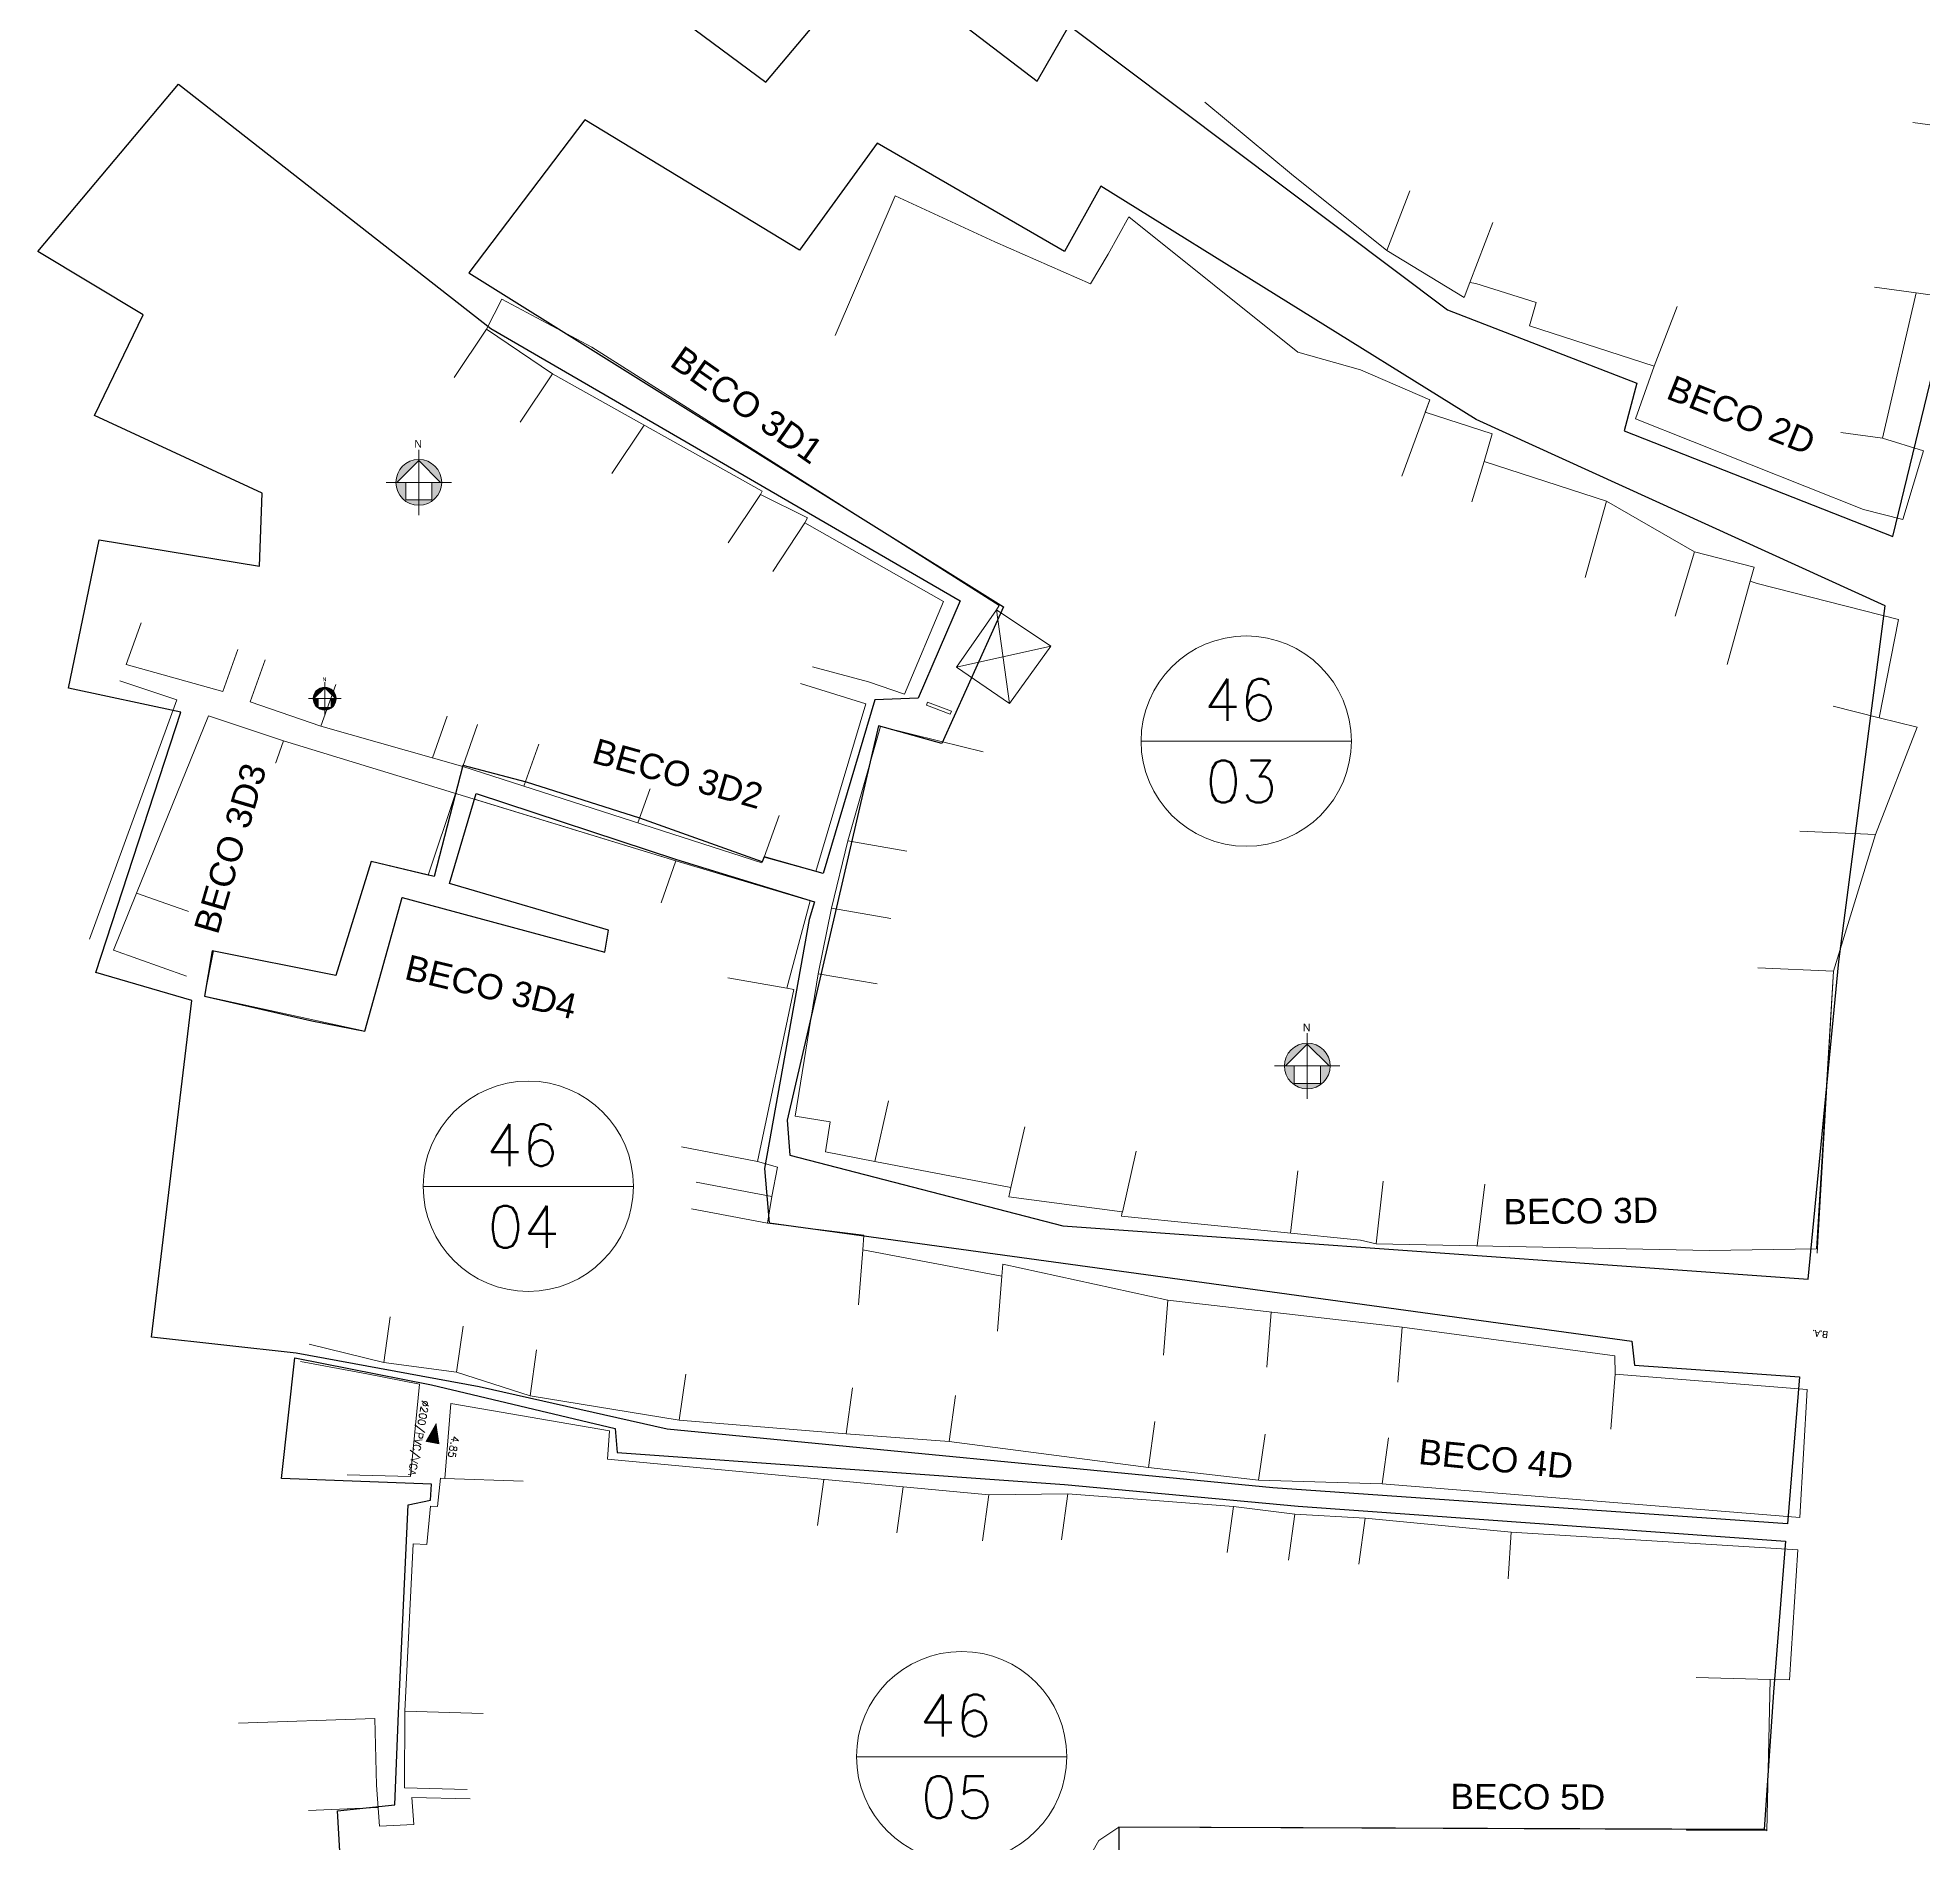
# Model space of a CAD drawing. Header units: metres. Extents: x 359188 to 359409, y 7352322 to 7352892.
# Drawn here: x 359188.2 to 359277.8, y 7352689.6 to 7352775.4 of the extents above; entities that cross this region are included whole.
import ezdxf
from ezdxf.enums import TextEntityAlignment as Align

# ---------------------------------------------------------------- set-up
doc = ezdxf.new("R2010")
doc.units = ezdxf.units.M
doc.header["$LTSCALE"] = 2.5
doc.set_wipeout_variables(frame=1)
doc.linetypes.add('AVT-LIN-ESTRADA DE TERRA', pattern=[0.7, 0.3, -0.1, 0.2, -0.1])
for name, color, linetype in [('0-quadras', 6, 'Continuous'), ('DLT-C3-PRF-SETA DE DIREÇÃO DE TUBULAÇÃO PROJETADA PRINCIPAL', 170, 'Continuous'), ('ZZ-Carimbo Texto', 7, 'Continuous')]:
    doc.layers.add(name, color=color, linetype=linetype)
for name, color, linetype, lineweight in [('AVT-LT-URB-CERCAS-ALAMBRADO OU CERCA VIVA-MISTA-MADEIRA-ARAME', 7, 'AVT-LIN-CERCAS TAPUME E ALAMBRADO', 5), ('COTAS', 7, 'Continuous', 9), ('DLT-C3-PRF-TUBULAÇÃO 3D -COLETOR', 2, 'Continuous', 20), ('TEXTO', 7, 'Continuous', 9)]:
    doc.layers.add(name, color=color, linetype=linetype, lineweight=lineweight)
for name, color, linetype, lineweight, true_color in [('AVT-LT-URB-DIVISA TERRENO OU AL PREDIAL', 251, 'Continuous', 13, 0x5c5c5c), ('AVT-LT-URB-MURETA', 252, 'Continuous', 0, 0x878787), ('AVT-LT-VIA-ESTRADA DE TERRA', 8, 'AVT-LIN-ESTRADA DE TERRA', 30, 0x787878), ('AVT-PL-CAR-MARCO NORTE', 8, 'Continuous', 0, 0x828282)]:
    doc.layers.add(name, color=color, linetype=linetype, lineweight=lineweight, true_color=true_color)
doc.styles.add('CARIMBO', font='arial.ttf', dxfattribs={"height": 2})
doc.styles.add('ROMANS', font='romans.shx', dxfattribs={"height": 0.65})
doc.styles.add('SABESP', font='ROMANS.shx')
doc.styles.get("Standard").update_dxf_attribs({"font": 'arial.ttf'})
doc.linetypes.add('AVT-LIN-CERCAS TAPUME E ALAMBRADO', pattern='A,0.9,-0.08,[132,ltypeshp.shx,S=0.08,R=0,X=-0.08,Y=0],-0.08', length=1.06)

# ---------------------------------------------------------------- blocks, each defined once
blk = doc.blocks.new('DLT-SMB-SETA DO FLUXO DA REDE PROJETADA (PRINCIPAL)')
at = {"layer": 'DLT-C3-PRF-SETA DE DIREÇÃO DE TUBULAÇÃO PROJETADA PRINCIPAL'}
h = blk.add_hatch(color=0, dxfattribs=at)
h.dxf.hatch_style = 1
h.paths.add_polyline_path([(-1.06, 0), (1.06, 0), (0, 3.06)])
at = {"layer": 'DLT-C3-PRF-SETA DE DIREÇÃO DE TUBULAÇÃO PROJETADA PRINCIPAL', "color": 0, "const_width": 0.3}
blk.add_lwpolyline([(0, 3.06), (-1.06, 0), (1.06, 0)], close=True, dxfattribs=at)
blk = doc.blocks.new('AVT-PL-MARCO_NORTE')
at = {"layer": 'AVT-PL-CAR-MARCO NORTE', "linetype": 'Continuous', "ltscale": 0.05}
h = blk.add_hatch(color=2, dxfattribs=at)
h.paths.add_polyline_path([(3.46, 0), (3.63, 0, 0.414214), (0, 3.63), (0, 3.46)])
h.paths.add_polyline_path([(3.63, 0), (2.07, 0), (2.07, -2.77), (0, -2.77), (0, -3.63, 0.414214)])
h.paths.add_polyline_path([(0, -2.77), (-2.07, -2.77), (-2.07, 0), (-3.46, 0), (-3.63, 0, 0.414214), (0, -3.63)])
h.paths.add_polyline_path([(0, 3.46), (0, 3.63, 0.414214), (-3.63, 0), (-3.46, 0)])
at = {"layer": 'AVT-PL-CAR-MARCO NORTE', "color": 1, "linetype": 'Continuous', "ltscale": 0.05}
for p, q in [((0, 5.18), (0, -5.18)), ((5.18, 0), (-5.18, 0))]:
    blk.add_line(p, q, dxfattribs=at)
at = {"layer": 'AVT-PL-CAR-MARCO NORTE', "color": 8, "linetype": 'Continuous', "ltscale": 0.05}
blk.add_lwpolyline([(2.07, -2.77), (-2.07, -2.77), (-2.07, 0), (-3.46, 0), (0, 3.46), (3.46, 0), (2.07, 0)], close=True, dxfattribs=at)
blk.add_circle((0, 0), 3.63, dxfattribs=at)
blk.add_solid([(-3.46, 0), (-3.46, 0), (0, 3.46)], dxfattribs=at)
at = {"layer": 'AVT-PL-CAR-MARCO NORTE', "color": 2, "linetype": 'Continuous', "ltscale": 0.05}
blk.add_text('N', height=1.21, dxfattribs=at).set_placement((-0.71, 5.52))

msp = doc.modelspace()

# ---------------------------------------------------------------- linework, layer by layer
at = {"layer": 'AVT-LT-URB-CERCAS-ALAMBRADO OU CERCA VIVA-MISTA-MADEIRA-ARAME', "ltscale": 2.5, "elevation": 2.264}
msp.add_lwpolyline([(359233.761, 7352748.195), (359233.886, 7352748.402), (359214.512, 7352760.678), (359210.224, 7352762.961)], dxfattribs=at)
msp.add_lwpolyline([(359233.761, 7352748.195), (359233.886, 7352748.402), (359214.512, 7352760.678), (359210.224, 7352762.961)], dxfattribs=at)
msp.add_lwpolyline([(359233.761, 7352748.195), (359233.886, 7352748.402), (359214.512, 7352760.678), (359210.224, 7352762.961)], dxfattribs=at)
at = {"layer": 'AVT-LT-URB-DIVISA TERRENO OU AL PREDIAL', "flags": 128}
for points, elevation in [([(359243.665, 7352772.334), (359247.79, 7352768.907), (359252.324, 7352765.271), (359256.004, 7352763.035), (359256.281, 7352763.76), (359256.554, 7352763.706), (359259.429, 7352762.808), (359259.117, 7352761.694), (359265.045, 7352759.78), (359264.148, 7352757.276)], 1.958), ([(359279.329, 7352771.089), (359277.349, 7352771.368)], 2.097), ([(359226.082, 7352761.231), (359228.943, 7352767.87), (359233.684, 7352765.697), (359238.234, 7352763.698), (359239.068, 7352765.108), (359240.05, 7352766.886), (359248.087, 7352760.436), (359251.079, 7352759.595), (359254.371, 7352758.181), (359254.156, 7352757.597), (359257.345, 7352756.553), (359256.952, 7352755.243), (359262.772, 7352753.35), (359266.963, 7352750.943), (359269.794, 7352750.225), (359269.609, 7352749.56), (359269.942, 7352749.446), (359276.661, 7352747.733)], 2.007), ([(359252.324, 7352765.271), (359253.417, 7352768.113)], 1.958), ([(359256.281, 7352763.76), (359257.374, 7352766.602)], 1.958), ([(359279.93, 7352766.892), (359279.056, 7352763.039), (359277.502, 7352763.258), (359275.909, 7352756.345), (359277.861, 7352755.755), (359276.873, 7352752.482)], 2.243), ([(359277.502, 7352763.258), (359275.522, 7352763.537)], 2.243), ([(359265.045, 7352759.78), (359266.138, 7352762.622)], 1.958), ([(359254.371, 7352758.181), (359253.034, 7352754.541)], 2.007), ([(359264.148, 7352757.276), (359274.994, 7352752.954), (359276.873, 7352752.482)], 1.958), ([(359275.909, 7352756.345), (359273.929, 7352756.624)], 2.243), ([(359262.772, 7352753.35), (359261.769, 7352749.72)], 2.007), ([(359266.963, 7352750.943), (359266.042, 7352747.895)], 2.007), ([(359269.609, 7352749.56), (359268.508, 7352745.594)], 2.007), ([(359276.661, 7352747.733), (359275.745, 7352743.056), (359277.546, 7352742.602), (359275.571, 7352737.509), (359273.573, 7352731.005), (359272.802, 7352717.601)], 2.264), ([(359275.745, 7352743.056), (359273.551, 7352743.608)], 2.264)]:
    msp.add_lwpolyline(points, dxfattribs=dict(at, elevation=elevation))
at = {"layer": 'AVT-LT-URB-DIVISA TERRENO OU AL PREDIAL', "ltscale": 2.5}
for points, elevation in [([(359209.496, 7352761.536), (359210.224, 7352762.961)], 2.299), ([(359209.496, 7352761.536), (359210.224, 7352762.961)], 2.299), ([(359209.496, 7352761.536), (359210.224, 7352762.961)], 2.299), ([(359209.496, 7352761.536), (359207.96, 7352759.236)], 2.299), ([(359209.496, 7352761.536), (359207.96, 7352759.236)], 2.299), ([(359209.496, 7352761.536), (359207.96, 7352759.236)], 2.299), ([(359209.496, 7352761.536), (359212.644, 7352759.413), (359222.607, 7352753.826), (359222.534, 7352753.674), (359224.771, 7352752.557), (359224.651, 7352752.319), (359231.247, 7352748.583), (359229.382, 7352744.179), (359227.679, 7352744.769), (359225.006, 7352745.48)], 2.299), ([(359209.496, 7352761.536), (359212.644, 7352759.413), (359222.607, 7352753.826), (359222.534, 7352753.674), (359224.771, 7352752.557), (359224.651, 7352752.319), (359231.247, 7352748.583), (359229.382, 7352744.179), (359227.679, 7352744.769), (359225.006, 7352745.48)], 2.299), ([(359209.496, 7352761.536), (359212.644, 7352759.413), (359222.607, 7352753.826), (359222.534, 7352753.674), (359224.771, 7352752.557), (359224.651, 7352752.319), (359231.247, 7352748.583), (359229.382, 7352744.179), (359227.679, 7352744.769), (359225.006, 7352745.48)], 2.299), ([(359212.644, 7352759.413), (359211.108, 7352757.113)], 2.201), ([(359212.644, 7352759.413), (359211.108, 7352757.113)], 2.201), ([(359212.644, 7352759.413), (359211.108, 7352757.113)], 2.201), ([(359217.004, 7352756.968), (359215.468, 7352754.668)], 2.299), ([(359217.004, 7352756.968), (359215.468, 7352754.668)], 2.299), ([(359217.004, 7352756.968), (359215.468, 7352754.668)], 2.299), ([(359222.534, 7352753.674), (359220.998, 7352751.374)], 2.299), ([(359222.534, 7352753.674), (359220.998, 7352751.374)], 2.299), ([(359222.534, 7352753.674), (359220.998, 7352751.374)], 2.299), ([(359224.651, 7352752.319), (359223.115, 7352750.019)], 1.974), ([(359224.651, 7352752.319), (359223.115, 7352750.019)], 1.974), ([(359224.651, 7352752.319), (359223.115, 7352750.019)], 1.974), ([(359234.38, 7352743.739), (359231.855, 7352745.46), (359233.761, 7352748.195)], 2.264), ([(359234.38, 7352743.739), (359231.855, 7352745.46), (359233.761, 7352748.195)], 2.264), ([(359234.38, 7352743.739), (359231.855, 7352745.46), (359233.761, 7352748.195)], 2.264), ([(359233.761, 7352748.195), (359236.339, 7352746.46), (359234.38, 7352743.739)], 2.039), ([(359233.761, 7352748.195), (359234.38, 7352743.739)], 2.039), ([(359233.761, 7352748.195), (359236.339, 7352746.46), (359234.38, 7352743.739)], 2.039), ([(359233.761, 7352748.195), (359234.38, 7352743.739)], 2.039), ([(359233.761, 7352748.195), (359236.339, 7352746.46), (359234.38, 7352743.739)], 2.039), ([(359233.761, 7352748.195), (359234.38, 7352743.739)], 2.039), ([(359192.361, 7352745.585), (359193.071, 7352747.574)], 1.706), ([(359192.361, 7352745.585), (359193.071, 7352747.574)], 1.706), ([(359192.361, 7352745.585), (359193.071, 7352747.574)], 1.706), ([(359192.361, 7352745.585), (359193.071, 7352747.574)], 1.706), ([(359196.961, 7352744.313), (359197.67, 7352746.302)], 1.707), ([(359196.961, 7352744.313), (359197.67, 7352746.302)], 1.707), ([(359196.961, 7352744.313), (359197.67, 7352746.302)], 1.707), ([(359196.961, 7352744.313), (359197.67, 7352746.302)], 1.707), ([(359236.339, 7352746.46), (359231.855, 7352745.46)], 2.039), ([(359236.339, 7352746.46), (359231.855, 7352745.46)], 2.039), ([(359236.339, 7352746.46), (359231.855, 7352745.46)], 2.039), ([(359196.961, 7352744.313), (359192.361, 7352745.585)], 2.299), ([(359196.961, 7352744.313), (359192.361, 7352745.585)], 2.299), ([(359196.961, 7352744.313), (359192.361, 7352745.585)], 2.299), ([(359196.961, 7352744.313), (359192.361, 7352745.585)], 2.299), ([(359198.259, 7352743.82), (359198.968, 7352745.809)], 1.751), ([(359198.259, 7352743.82), (359198.968, 7352745.809)], 1.751), ([(359198.259, 7352743.82), (359198.968, 7352745.809)], 1.751), ([(359198.259, 7352743.82), (359198.968, 7352745.809)], 1.751), ([(359224.441, 7352744.686), (359227.539, 7352743.714), (359225.167, 7352735.743), (359222.716, 7352736.421), (359222.6, 7352736.161), (359208.371, 7352740.741), (359201.628, 7352742.651), (359198.259, 7352743.82)], 2.299), ([(359224.441, 7352744.686), (359227.539, 7352743.714), (359225.167, 7352735.743), (359222.716, 7352736.421), (359222.6, 7352736.161), (359208.371, 7352740.741), (359201.628, 7352742.651), (359198.259, 7352743.82)], 2.299), ([(359224.441, 7352744.686), (359227.539, 7352743.714), (359225.167, 7352735.743), (359222.716, 7352736.421), (359222.6, 7352736.161), (359208.371, 7352740.741), (359201.628, 7352742.651), (359198.259, 7352743.82)], 2.299), ([(359224.441, 7352744.686), (359227.539, 7352743.714), (359225.167, 7352735.743), (359222.716, 7352736.421), (359222.6, 7352736.161), (359208.371, 7352740.741), (359201.628, 7352742.651), (359198.259, 7352743.82)], 2.299), ([(359201.628, 7352742.651), (359202.338, 7352744.64)], 1.814), ([(359201.628, 7352742.651), (359202.338, 7352744.64)], 1.814), ([(359201.628, 7352742.651), (359202.338, 7352744.64)], 1.814), ([(359206.926, 7352741.15), (359207.635, 7352743.139)], 2.299), ([(359208.371, 7352740.741), (359209.08, 7352742.73)], 1.735), ([(359208.371, 7352740.741), (359209.08, 7352742.73)], 1.735), ([(359208.371, 7352740.741), (359209.08, 7352742.73)], 1.735), ([(359208.371, 7352740.741), (359209.08, 7352742.73)], 1.735), ([(359275.571, 7352737.509), (359273.573, 7352731.005), (359272.76, 7352717.795), (359267.682, 7352717.723), (359251.815, 7352718.036), (359251.072, 7352718.217), (359239.702, 7352719.349), (359239.738, 7352719.553), (359234.345, 7352720.271), (359234.441, 7352720.719), (359227.971, 7352721.954), (359225.63, 7352722.408), (359225.855, 7352723.839), (359224.186, 7352724.111), (359225.275, 7352730.882), (359225.919, 7352733.995), (359226.687, 7352737.196), (359228.247, 7352742.634), (359231.064, 7352741.941), (359233.119, 7352741.432)], 2.264), ([(359275.571, 7352737.509), (359273.573, 7352731.005), (359272.76, 7352717.795), (359267.682, 7352717.723), (359251.815, 7352718.036), (359251.072, 7352718.217), (359239.702, 7352719.349), (359239.738, 7352719.553), (359234.345, 7352720.271), (359234.441, 7352720.719), (359227.971, 7352721.954), (359225.63, 7352722.408), (359225.855, 7352723.839), (359224.186, 7352724.111), (359225.275, 7352730.882), (359225.919, 7352733.995), (359226.687, 7352737.196), (359228.247, 7352742.634), (359231.064, 7352741.941), (359233.119, 7352741.432)], 2.264), ([(359275.571, 7352737.509), (359273.573, 7352731.005), (359272.76, 7352717.795), (359267.682, 7352717.723), (359251.815, 7352718.036), (359251.072, 7352718.217), (359239.702, 7352719.349), (359239.738, 7352719.553), (359234.345, 7352720.271), (359234.441, 7352720.719), (359227.971, 7352721.954), (359225.63, 7352722.408), (359225.855, 7352723.839), (359224.186, 7352724.111), (359225.275, 7352730.882), (359225.919, 7352733.995), (359226.687, 7352737.196), (359228.247, 7352742.634), (359231.064, 7352741.941), (359233.119, 7352741.432)], 2.264), ([(359275.571, 7352737.509), (359273.573, 7352731.005), (359272.76, 7352717.795), (359267.682, 7352717.723), (359251.815, 7352718.036), (359251.072, 7352718.217), (359239.702, 7352719.349), (359239.738, 7352719.553), (359234.345, 7352720.271), (359234.441, 7352720.719), (359227.971, 7352721.954), (359225.63, 7352722.408), (359225.855, 7352723.839), (359224.186, 7352724.111), (359225.275, 7352730.882), (359225.919, 7352733.995), (359226.687, 7352737.196), (359228.247, 7352742.634), (359231.064, 7352741.941), (359233.119, 7352741.432)], 2.264), ([(359199.141, 7352739.976), (359199.85, 7352741.965)], 1.794), ([(359199.141, 7352739.976), (359199.85, 7352741.965)], 1.794), ([(359199.141, 7352739.976), (359199.85, 7352741.965)], 1.794), ([(359199.141, 7352739.976), (359199.85, 7352741.965)], 1.794), ([(359211.275, 7352739.806), (359211.984, 7352741.795)], 2.299), ([(359211.275, 7352739.806), (359211.984, 7352741.795)], 2.299), ([(359211.275, 7352739.806), (359211.984, 7352741.795)], 2.299), ([(359211.275, 7352739.806), (359211.984, 7352741.795)], 2.299), ([(359216.705, 7352738.059), (359217.414, 7352740.048)], 2.299), ([(359216.705, 7352738.059), (359217.414, 7352740.048)], 2.299), ([(359216.705, 7352738.059), (359217.414, 7352740.048)], 2.299), ([(359216.705, 7352738.059), (359217.414, 7352740.048)], 2.299), ([(359222.716, 7352736.421), (359223.425, 7352738.41)], 2.104), ([(359222.716, 7352736.421), (359223.425, 7352738.41)], 2.104), ([(359222.716, 7352736.421), (359223.425, 7352738.41)], 2.104), ([(359222.716, 7352736.421), (359223.425, 7352738.41)], 2.104), ([(359226.687, 7352737.196), (359229.499, 7352736.709)], 1.859), ([(359226.687, 7352737.196), (359229.499, 7352736.709)], 1.859), ([(359226.687, 7352737.196), (359229.499, 7352736.709)], 1.859), ([(359275.571, 7352737.509), (359271.967, 7352737.671)], 2.295), ([(359275.571, 7352737.509), (359271.967, 7352737.671)], 2.295), ([(359275.571, 7352737.509), (359271.967, 7352737.671)], 2.295), ([(359217.804, 7352734.257), (359218.513, 7352736.246)], 2.118), ([(359217.804, 7352734.257), (359218.513, 7352736.246)], 2.118), ([(359217.804, 7352734.257), (359218.513, 7352736.246)], 2.118), ([(359217.804, 7352734.257), (359218.513, 7352736.246)], 2.118), ([(359225.919, 7352733.995), (359228.731, 7352733.508)], 1.95), ([(359225.919, 7352733.995), (359228.731, 7352733.508)], 1.95), ([(359225.919, 7352733.995), (359228.731, 7352733.508)], 1.95), ([(359225.919, 7352733.995), (359228.731, 7352733.508)], 1.95), ([(359225.275, 7352730.882), (359228.087, 7352730.396)], 1.996), ([(359225.275, 7352730.882), (359228.087, 7352730.396)], 1.996), ([(359225.275, 7352730.882), (359228.087, 7352730.396)], 1.996), ([(359273.573, 7352731.005), (359269.968, 7352731.167)], 2.295), ([(359273.573, 7352731.005), (359269.968, 7352731.167)], 2.295), ([(359273.573, 7352731.005), (359269.968, 7352731.167)], 2.295), ([(359220.977, 7352730.684), (359223.789, 7352730.198)], 2.245), ([(359220.977, 7352730.684), (359223.789, 7352730.198)], 2.245), ([(359220.977, 7352730.684), (359223.789, 7352730.198)], 2.245), ([(359220.977, 7352730.684), (359223.789, 7352730.198)], 2.245), ([(359227.971, 7352721.954), (359228.626, 7352724.843)], 2.248), ([(359227.971, 7352721.954), (359228.626, 7352724.843)], 2.248), ([(359227.971, 7352721.954), (359228.626, 7352724.843)], 2.248), ([(359234.45, 7352720.717), (359235.105, 7352723.606)], 2.248), ([(359234.45, 7352720.717), (359235.105, 7352723.606)], 2.248), ([(359234.45, 7352720.717), (359235.105, 7352723.606)], 2.248), ([(359239.747, 7352719.551), (359240.402, 7352722.44)], 2.204), ([(359239.747, 7352719.551), (359240.402, 7352722.44)], 2.204), ([(359239.747, 7352719.551), (359240.402, 7352722.44)], 2.204), ([(359223.081, 7352720.284), (359219.47, 7352720.968)], 2.319), ([(359223.081, 7352720.284), (359219.47, 7352720.968)], 2.319), ([(359223.081, 7352720.284), (359219.47, 7352720.968)], 2.319), ([(359247.743, 7352718.548), (359248.093, 7352721.509)], 2.248), ([(359247.743, 7352718.548), (359248.093, 7352721.509)], 2.248), ([(359247.743, 7352718.548), (359248.093, 7352721.509)], 2.248), ([(359251.824, 7352718.034), (359252.146, 7352721.023)], 2.248), ([(359251.824, 7352718.034), (359252.146, 7352721.023)], 2.248), ([(359251.824, 7352718.034), (359252.146, 7352721.023)], 2.248), ([(359256.627, 7352717.94), (359256.986, 7352720.878)], 2.248), ([(359256.627, 7352717.94), (359256.986, 7352720.878)], 2.248), ([(359256.627, 7352717.94), (359256.986, 7352720.878)], 2.248), ([(359204.615, 7352712.388), (359204.92, 7352714.575)], 2.276), ([(359204.615, 7352712.388), (359204.92, 7352714.575)], 2.276), ([(359204.615, 7352712.388), (359204.92, 7352714.575)], 2.276), ([(359208.082, 7352711.94), (359208.388, 7352714.128)], 2.268), ([(359208.082, 7352711.94), (359208.388, 7352714.128)], 2.268), ([(359208.082, 7352711.94), (359208.388, 7352714.128)], 2.268), ([(359202.869, 7352707.048), (359205.887, 7352706.979), (359206.312, 7352711.362), (359203.807, 7352711.854), (359200.648, 7352712.447)], 2.239), ([(359202.869, 7352707.048), (359205.887, 7352706.979), (359206.312, 7352711.362), (359203.807, 7352711.854), (359200.648, 7352712.447)], 2.239), ([(359202.869, 7352707.048), (359205.887, 7352706.979), (359206.312, 7352711.362), (359203.807, 7352711.854), (359200.648, 7352712.447)], 2.239), ([(359252.107, 7352706.621), (359252.413, 7352708.808)], 2.18), ([(359252.107, 7352706.621), (359252.413, 7352708.808)], 2.18), ([(359252.107, 7352706.621), (359252.413, 7352708.808)], 2.18), ([(359207.52, 7352706.872), (359211.249, 7352706.753)], 2.213), ([(359207.52, 7352706.872), (359211.249, 7352706.753)], 2.213), ([(359207.52, 7352706.872), (359211.249, 7352706.753)], 2.213), ([(359258.105, 7352702.115), (359258.239, 7352704.327)], 2.113), ([(359258.105, 7352702.115), (359258.239, 7352704.327)], 2.113), ([(359258.105, 7352702.115), (359258.239, 7352704.327)], 2.113), ([(359205.62, 7352695.82), (359209.35, 7352695.702)], 1.894), ([(359205.62, 7352695.82), (359209.35, 7352695.702)], 1.894), ([(359205.62, 7352695.82), (359209.35, 7352695.702)], 1.894)]:
    msp.add_lwpolyline(points, dxfattribs=dict(at, elevation=elevation))
at = {"layer": 'AVT-LT-URB-DIVISA TERRENO OU AL PREDIAL', "ltscale": 3, "elevation": 2.007, "flags": 128}
msp.add_lwpolyline([(359256.952, 7352755.243), (359256.377, 7352753.327)], dxfattribs=at)
at = {"layer": 'AVT-LT-URB-DIVISA TERRENO OU AL PREDIAL', "ltscale": 2.5}
for points in [[(359190.614, 7352732.525), (359194.778, 7352743.906), (359192.059, 7352744.809)], [(359190.614, 7352732.525), (359194.778, 7352743.906), (359192.059, 7352744.809)], [(359190.614, 7352732.525), (359194.778, 7352743.906), (359192.059, 7352744.809)], [(359190.614, 7352732.525), (359194.778, 7352743.906), (359192.059, 7352744.809)], [(359263.182, 7352711.838), (359263.172, 7352712.706), (359253.051, 7352714.071), (359241.903, 7352715.362), (359234.061, 7352717.074), (359234.008, 7352716.499), (359227.399, 7352717.754), (359227.453, 7352718.449), (359222.866, 7352719.024), (359223.081, 7352720.284), (359223.35, 7352721.681), (359222.394, 7352721.961), (359224.115, 7352730.138), (359223.789, 7352730.198), (359224.892, 7352734.352), (359218.513, 7352736.246), (359199.85, 7352741.965), (359196.283, 7352743.148), (359192.855, 7352734.714), (359191.758, 7352732.002)], [(359263.182, 7352711.838), (359263.172, 7352712.706), (359253.051, 7352714.071), (359241.903, 7352715.362), (359234.061, 7352717.074), (359234.008, 7352716.499), (359227.399, 7352717.754), (359227.453, 7352718.449), (359222.866, 7352719.024), (359223.081, 7352720.284), (359223.35, 7352721.681), (359222.394, 7352721.961), (359224.115, 7352730.138), (359223.789, 7352730.198), (359224.892, 7352734.352), (359218.513, 7352736.246), (359199.85, 7352741.965), (359196.283, 7352743.148), (359192.855, 7352734.714), (359191.758, 7352732.002)], [(359263.182, 7352711.838), (359263.172, 7352712.706), (359253.051, 7352714.071), (359241.903, 7352715.362), (359234.061, 7352717.074), (359234.008, 7352716.499), (359227.399, 7352717.754), (359227.453, 7352718.449), (359222.866, 7352719.024), (359223.081, 7352720.284), (359223.35, 7352721.681), (359222.394, 7352721.961), (359224.115, 7352730.138), (359223.789, 7352730.198), (359224.892, 7352734.352), (359218.513, 7352736.246), (359199.85, 7352741.965), (359196.283, 7352743.148), (359192.855, 7352734.714), (359191.758, 7352732.002)], [(359208.928, 7352739.183), (359207.747, 7352735.179), (359215.299, 7352732.959), (359215.126, 7352731.91), (359205.485, 7352734.508), (359203.722, 7352728.157), (359196.081, 7352729.82), (359196.512, 7352731.965), (359202.328, 7352730.796), (359204.023, 7352736.225), (359206.733, 7352735.573), (359208.029, 7352739.459)], [(359263.182, 7352711.838), (359263.172, 7352712.706), (359253.051, 7352714.071), (359241.903, 7352715.362), (359234.061, 7352717.074), (359234.008, 7352716.499), (359227.399, 7352717.754), (359227.453, 7352718.449), (359222.866, 7352719.024), (359223.081, 7352720.284), (359223.35, 7352721.681), (359222.394, 7352721.961), (359224.115, 7352730.138), (359223.789, 7352730.198), (359224.892, 7352734.352), (359218.513, 7352736.246), (359208.928, 7352739.183)], [(359192.855, 7352734.714), (359196.324, 7352733.487)], [(359192.855, 7352734.714), (359196.324, 7352733.487)], [(359192.855, 7352734.714), (359196.324, 7352733.487)], [(359191.758, 7352732.002), (359195.227, 7352730.775)], [(359191.758, 7352732.002), (359195.227, 7352730.775)], [(359191.758, 7352732.002), (359195.227, 7352730.775)], [(359222.394, 7352721.961), (359218.783, 7352722.645)], [(359222.394, 7352721.961), (359218.783, 7352722.645)], [(359222.394, 7352721.961), (359218.783, 7352722.645)], [(359222.866, 7352719.024), (359219.255, 7352719.708)], [(359222.866, 7352719.024), (359219.255, 7352719.708)], [(359222.866, 7352719.024), (359219.255, 7352719.708)], [(359227.399, 7352717.754), (359227.194, 7352715.142)], [(359227.399, 7352717.754), (359227.194, 7352715.142)], [(359227.399, 7352717.754), (359227.194, 7352715.142)], [(359234.008, 7352716.499), (359233.803, 7352713.887)], [(359234.008, 7352716.499), (359233.803, 7352713.887)], [(359234.008, 7352716.499), (359233.803, 7352713.887)], [(359241.903, 7352715.362), (359241.698, 7352712.75)], [(359241.903, 7352715.362), (359241.698, 7352712.75)], [(359241.903, 7352715.362), (359241.698, 7352712.75)], [(359246.825, 7352714.792), (359246.619, 7352712.18)], [(359246.825, 7352714.792), (359246.619, 7352712.18)], [(359246.825, 7352714.792), (359246.619, 7352712.18)], [(359253.051, 7352714.071), (359252.846, 7352711.459)], [(359253.051, 7352714.071), (359252.846, 7352711.459)], [(359253.051, 7352714.071), (359252.846, 7352711.459)], [(359201.06, 7352713.26), (359204.615, 7352712.388), (359208.082, 7352711.94), (359211.577, 7352710.814), (359218.674, 7352709.658), (359226.61, 7352709.003), (359231.502, 7352708.633), (359240.983, 7352707.409), (359246.228, 7352706.799), (359252.107, 7352706.621), (359271.975, 7352705.028), (359272.314, 7352711.119), (359263.182, 7352711.838)], [(359201.06, 7352713.26), (359204.615, 7352712.388), (359208.082, 7352711.94), (359211.577, 7352710.814), (359218.674, 7352709.658), (359226.61, 7352709.003), (359231.502, 7352708.633), (359240.983, 7352707.409), (359246.228, 7352706.799), (359252.107, 7352706.621), (359271.975, 7352705.028), (359272.314, 7352711.119), (359263.182, 7352711.838)], [(359201.06, 7352713.26), (359204.615, 7352712.388), (359208.082, 7352711.94), (359211.577, 7352710.814), (359218.674, 7352709.658), (359226.61, 7352709.003), (359231.502, 7352708.633), (359240.983, 7352707.409), (359246.228, 7352706.799), (359252.107, 7352706.621), (359271.975, 7352705.028), (359272.314, 7352711.119), (359263.182, 7352711.838)], [(359201.06, 7352713.26), (359204.615, 7352712.388), (359208.082, 7352711.94), (359211.577, 7352710.814), (359218.674, 7352709.658), (359226.61, 7352709.003), (359231.502, 7352708.633), (359240.983, 7352707.409), (359246.228, 7352706.799), (359252.107, 7352706.621), (359271.975, 7352705.028), (359272.314, 7352711.119), (359263.182, 7352711.838)], [(359211.577, 7352710.814), (359211.882, 7352713.001)], [(359211.577, 7352710.814), (359211.882, 7352713.001)], [(359211.577, 7352710.814), (359211.882, 7352713.001)], [(359218.674, 7352709.658), (359218.979, 7352711.845)], [(359218.674, 7352709.658), (359218.979, 7352711.845)], [(359218.674, 7352709.658), (359218.979, 7352711.845)], [(359226.61, 7352709.003), (359226.915, 7352711.19)], [(359226.61, 7352709.003), (359226.915, 7352711.19)], [(359226.61, 7352709.003), (359226.915, 7352711.19)], [(359263.182, 7352711.838), (359262.977, 7352709.226)], [(359263.182, 7352711.838), (359262.977, 7352709.226)], [(359263.182, 7352711.838), (359262.977, 7352709.226)], [(359266.581, 7352690.138), (359270.405, 7352690.121), (359270.567, 7352697.32), (359271.484, 7352697.303), (359271.879, 7352703.491), (359258.239, 7352704.327), (359251.298, 7352704.998), (359247.948, 7352705.179), (359245.033, 7352705.54), (359237.156, 7352706.152), (359233.397, 7352706.098), (359215.264, 7352707.799), (359215.354, 7352709.149), (359207.809, 7352710.45), (359207.52, 7352706.872), (359207.311, 7352706.897), (359207.165, 7352705.554), (359206.832, 7352705.569), (359206.657, 7352703.733), (359206.012, 7352703.767), (359205.62, 7352695.82), (359205.597, 7352692.176), (359208.583, 7352692.092)], [(359266.581, 7352690.138), (359270.405, 7352690.121), (359270.567, 7352697.32), (359271.484, 7352697.303), (359271.879, 7352703.491), (359258.239, 7352704.327), (359251.298, 7352704.998), (359247.948, 7352705.179), (359245.033, 7352705.54), (359237.156, 7352706.152), (359233.397, 7352706.098), (359215.264, 7352707.799), (359215.354, 7352709.149), (359207.809, 7352710.45), (359207.52, 7352706.872), (359207.311, 7352706.897), (359207.165, 7352705.554), (359206.832, 7352705.569), (359206.657, 7352703.733), (359206.012, 7352703.767), (359205.62, 7352695.82), (359205.597, 7352692.176), (359208.583, 7352692.092)], [(359266.581, 7352690.138), (359270.405, 7352690.121), (359270.567, 7352697.32), (359271.484, 7352697.303), (359271.879, 7352703.491), (359258.239, 7352704.327), (359251.298, 7352704.998), (359247.948, 7352705.179), (359245.033, 7352705.54), (359237.156, 7352706.152), (359233.397, 7352706.098), (359215.264, 7352707.799), (359215.354, 7352709.149), (359207.809, 7352710.45), (359207.52, 7352706.872), (359207.311, 7352706.897), (359207.165, 7352705.554), (359206.832, 7352705.569), (359206.657, 7352703.733), (359206.012, 7352703.767), (359205.62, 7352695.82), (359205.597, 7352692.176), (359208.583, 7352692.092)], [(359231.502, 7352708.633), (359231.807, 7352710.82)], [(359231.502, 7352708.633), (359231.807, 7352710.82)], [(359231.502, 7352708.633), (359231.807, 7352710.82)], [(359240.983, 7352707.409), (359241.288, 7352709.596)], [(359240.983, 7352707.409), (359241.288, 7352709.596)], [(359240.983, 7352707.409), (359241.288, 7352709.596)], [(359246.228, 7352706.799), (359246.533, 7352708.986)], [(359246.228, 7352706.799), (359246.533, 7352708.986)], [(359246.228, 7352706.799), (359246.533, 7352708.986)], [(359225.25, 7352704.646), (359225.555, 7352706.834)], [(359225.25, 7352704.646), (359225.555, 7352706.834)], [(359225.25, 7352704.646), (359225.555, 7352706.834)], [(359229.014, 7352704.293), (359229.319, 7352706.481)], [(359229.014, 7352704.293), (359229.319, 7352706.481)], [(359229.014, 7352704.293), (359229.319, 7352706.481)], [(359233.092, 7352703.911), (359233.397, 7352706.098)], [(359233.092, 7352703.911), (359233.397, 7352706.098)], [(359233.092, 7352703.911), (359233.397, 7352706.098)], [(359236.851, 7352703.965), (359237.156, 7352706.152)], [(359236.851, 7352703.965), (359237.156, 7352706.152)], [(359236.851, 7352703.965), (359237.156, 7352706.152)], [(359244.728, 7352703.353), (359245.033, 7352705.54)], [(359244.728, 7352703.353), (359245.033, 7352705.54)], [(359244.728, 7352703.353), (359245.033, 7352705.54)], [(359247.643, 7352702.992), (359247.948, 7352705.179)], [(359247.643, 7352702.992), (359247.948, 7352705.179)], [(359247.643, 7352702.992), (359247.948, 7352705.179)], [(359250.993, 7352702.811), (359251.298, 7352704.998)], [(359250.993, 7352702.811), (359251.298, 7352704.998)], [(359250.993, 7352702.811), (359251.298, 7352704.998)], [(359270.567, 7352697.32), (359267.047, 7352697.417)], [(359270.567, 7352697.32), (359267.047, 7352697.417)], [(359270.567, 7352697.32), (359267.047, 7352697.417)], [(359208.729, 7352691.65), (359205.947, 7352691.705), (359206.051, 7352690.43), (359204.406, 7352690.348), (359204.267, 7352692.301), (359204.184, 7352695.466), (359197.705, 7352695.244)], [(359208.729, 7352691.65), (359205.947, 7352691.705), (359206.051, 7352690.43), (359204.406, 7352690.348), (359204.267, 7352692.301), (359204.184, 7352695.466), (359197.705, 7352695.244)], [(359208.729, 7352691.65), (359205.947, 7352691.705), (359206.051, 7352690.43), (359204.406, 7352690.348), (359204.267, 7352692.301), (359204.184, 7352695.466), (359197.705, 7352695.244)], [(359204.342, 7352691.239), (359201.037, 7352691.086)], [(359204.342, 7352691.239), (359201.037, 7352691.086)], [(359204.342, 7352691.239), (359201.037, 7352691.086)], [(359204.342, 7352691.239), (359201.037, 7352691.086)]]:
    msp.add_lwpolyline(points, dxfattribs=at)
at = {"layer": 'AVT-LT-URB-DIVISA TERRENO OU AL PREDIAL', "flags": 128}
msp.add_lwpolyline([(359270.425, 7352690.166), (359239.574, 7352690.304), (359238.625, 7352689.664), (359238.021, 7352688.601), (359237.233, 7352682.853), (359236.74, 7352682.03), (359236.711, 7352680.985), (359238.474, 7352680.944), (359238.662, 7352688.076), (359248.568, 7352688.115), (359248.556, 7352689.142), (359270.351, 7352689.068), (359270.351, 7352688.968), (359268.436, 7352688.974), (359268.365, 7352686.648), (359271.079, 7352686.648), (359270.996, 7352680.566), (359258.472, 7352680.504), (359248.532, 7352680.438), (359239.6, 7352680.427)], dxfattribs=at)
at = {"layer": 'AVT-LT-URB-MURETA', "ltscale": 2.5, "elevation": 1.851}
msp.add_lwpolyline([(359231.614, 7352743.374), (359230.482, 7352743.797), (359230.429, 7352743.656), (359231.561, 7352743.234)], close=True, dxfattribs=at)
msp.add_lwpolyline([(359231.614, 7352743.374), (359230.482, 7352743.797), (359230.429, 7352743.656), (359231.561, 7352743.234)], close=True, dxfattribs=at)
msp.add_lwpolyline([(359231.614, 7352743.374), (359230.482, 7352743.797), (359230.429, 7352743.656), (359231.561, 7352743.234)], close=True, dxfattribs=at)
at = {"layer": 'COTAS', "ltscale": 4}
for p, q in [((359240.639, 7352741.94), (359250.639, 7352741.94)), ((359206.49, 7352720.77), (359216.49, 7352720.77)), ((359227.102, 7352693.644), (359237.102, 7352693.644))]:
    msp.add_line(p, q, dxfattribs=at)
at = {"layer": 'COTAS'}
for centre in [(359245.639, 7352741.947), (359211.49, 7352720.777), (359232.102, 7352693.652)]:
    msp.add_circle(centre, 5, dxfattribs=at)

# ---------------------------------------------------------------- block references
at = {"layer": 'AVT-LT-VIA-ESTRADA DE TERRA', "ltscale": 2.5, "xscale": 0.3, "yscale": 0.3, "zscale": 0.3}
for p in [(359206.281, 7352754.248), (359206.281, 7352754.248), (359206.281, 7352754.248), (359248.544, 7352726.496), (359248.544, 7352726.496), (359248.544, 7352726.496)]:
    msp.add_blockref('AVT-PL-MARCO_NORTE', p, dxfattribs=at)
at = {"layer": 'AVT-PL-CAR-MARCO NORTE', "color": 6, "ltscale": 2.5, "xscale": 0.15, "yscale": 0.15}
msp.add_blockref('AVT-PL-MARCO_NORTE', (359201.808, 7352743.966), dxfattribs=at)
at = {"layer": 'DLT-C3-PRF-TUBULAÇÃO 3D -COLETOR', "color": 1, "linetype": 'AVT-LIN-ESTRADA DE TERRA', "lineweight": 20, "ltscale": 2.5, "true_color": 0xff0000, "xscale": 0.2676563353909871, "yscale": 0.2676563353909871, "zscale": 0.2676563353909871, "rotation": 349.3216601775623}
msp.add_blockref('DLT-SMB-SETA DO FLUXO DA REDE PROJETADA (PRINCIPAL)', (359206.939, 7352708.609, 1.638), dxfattribs=at)
msp.add_blockref('DLT-SMB-SETA DO FLUXO DA REDE PROJETADA (PRINCIPAL)', (359206.939, 7352708.609, 1.638), dxfattribs=at)
msp.add_blockref('DLT-SMB-SETA DO FLUXO DA REDE PROJETADA (PRINCIPAL)', (359206.939, 7352708.609, 1.638), dxfattribs=at)

# ---------------------------------------------------------------- texts
at = {"layer": 'DLT-C3-PRF-TUBULAÇÃO 3D -COLETOR', "color": 2, "linetype": 'AVT-LIN-ESTRADA DE TERRA', "lineweight": 20, "attachment_point": 5, "style": 'ROMANS'}
for s, insert, char_height, rotation in [('B.A.', (359272.932, 7352713.752), 0.3, 173.97262), ('B.A.', (359272.932, 7352713.752), 0.3, 173.97262), ('{\\C2;Ø200/PVC/VCA}', (359206.223, 7352708.819, 1.638), 0.35054, 259.35898), ('{\\C2;Ø200/PVC/VCA}', (359206.223, 7352708.819, 1.638), 0.35054, 259.35898), ('{\\C2;Ø200/PVC/VCA}', (359206.223, 7352708.819, 1.638), 0.35054, 259.35898), ('{\\C2;4.85}', (359207.933, 7352708.383, 1.638), 0.3505, 259.35898), ('{\\C2;4.85}', (359207.933, 7352708.383, 1.638), 0.3505, 259.35898), ('{\\C2;4.85}', (359207.933, 7352708.383, 1.638), 0.3505, 259.35898)]:
    msp.add_mtext(s, dxfattribs=dict(at, insert=insert, char_height=char_height, rotation=rotation))
at = {"layer": 'TEXTO', "style": 'SABESP'}
for s, p in [('46', (359245.349, 7352742.906)), ('03', (359245.408, 7352739.019)), ('46', (359211.2, 7352721.736)), ('04', (359211.259, 7352717.849)), ('46', (359231.812, 7352694.611)), ('05', (359231.871, 7352690.723))]:
    msp.add_text(s, height=2, dxfattribs=at).set_placement(p, align=Align.CENTER)

# ---------------------------------------------------------------- next in the draw order: wipeouts: each hides what was drawn before it
at = {"linetype": 'Continuous', "ltscale": 4}
for points in [[(359217.657, 7352759.639), (359224.779, 7352754.638), (359225.975, 7352756.342), (359218.854, 7352761.343)], [(359265.111, 7352757.966), (359272.526, 7352754.998), (359273.3, 7352756.931), (359265.884, 7352759.899)], [(359214.044, 7352740.597), (359222.422, 7352738.248), (359222.984, 7352740.253), (359214.606, 7352742.602)], [(359197.058, 7352732.291), (359199.572, 7352740.863), (359197.573, 7352741.449), (359195.059, 7352732.877)], [(359205.153, 7352730.282), (359213.615, 7352728.254), (359214.101, 7352730.279), (359205.639, 7352732.308)], [(359257.587, 7352718.52), (359265.574, 7352718.605), (359265.552, 7352720.688), (359257.565, 7352720.602)], [(359253.458, 7352707.163), (359261.407, 7352706.381), (359261.611, 7352708.453), (359253.662, 7352709.235)], [(359255.055, 7352690.724), (359263.042, 7352690.685), (359263.053, 7352692.767), (359255.065, 7352692.806)]]:
    msp.add_wipeout(points, dxfattribs=at).dxf.layer = 'ZZ-Carimbo Texto'

# ---------------------------------------------------------------- next in the draw order: wipeouts: each hides what was drawn before it
for points in [[(359217.657, 7352759.639), (359224.779, 7352754.638), (359225.975, 7352756.342), (359218.854, 7352761.343)], [(359265.111, 7352757.966), (359272.526, 7352754.998), (359273.3, 7352756.931), (359265.884, 7352759.899)], [(359214.044, 7352740.597), (359222.422, 7352738.248), (359222.984, 7352740.253), (359214.606, 7352742.602)], [(359197.058, 7352732.291), (359199.572, 7352740.863), (359197.573, 7352741.449), (359195.059, 7352732.877)], [(359205.153, 7352730.282), (359213.615, 7352728.254), (359214.101, 7352730.279), (359205.639, 7352732.308)], [(359257.587, 7352718.52), (359265.574, 7352718.605), (359265.552, 7352720.688), (359257.565, 7352720.602)], [(359253.458, 7352707.163), (359261.407, 7352706.381), (359261.611, 7352708.453), (359253.662, 7352709.235)], [(359255.055, 7352690.724), (359263.042, 7352690.685), (359263.053, 7352692.767), (359255.065, 7352692.806)]]:
    msp.add_wipeout(points, dxfattribs=at).dxf.layer = 'ZZ-Carimbo Texto'

# ---------------------------------------------------------------- next in the draw order: linework, layer by layer
at = {"layer": '0-quadras', "color": 5, "lineweight": 30, "ltscale": 0.3}
for points in [[(359218.141, 7352776.721), (359222.784, 7352773.286), (359227.859, 7352779.323), (359235.693, 7352773.332), (359237.225, 7352775.978), (359255.21, 7352762.456), (359264.218, 7352758.975), (359263.614, 7352756.701), (359276.4, 7352751.68), (359282.795, 7352778.061)], [(359203.002, 7352680.914), (359202.416, 7352691.073), (359205.134, 7352691.366), (359205.316, 7352695.725), (359205.771, 7352705.622), (359206.831, 7352705.856), (359206.891, 7352706.603), (359199.752, 7352706.887), (359200.379, 7352712.61), (359206.892, 7352711.341), (359215.63, 7352709.262), (359215.722, 7352708.108), (359236.988, 7352706.59), (359248.112, 7352705.563), (359271.296, 7352703.904), (359270.712, 7352696.715), (359270.273, 7352690.189), (359239.574, 7352690.304), (359239.583, 7352688.08)]]:
    msp.add_lwpolyline(points, dxfattribs=at)
for points in [[(359225.109, 7352734.308), (359224.857, 7352733.467), (359222.726, 7352721.624), (359222.948, 7352719.044), (359263.975, 7352713.413), (359264.104, 7352712.276), (359271.963, 7352711.72), (359271.384, 7352704.718), (359246.899, 7352706.436), (359218.099, 7352709.223), (359209.155, 7352711.245), (359200.443, 7352712.842), (359193.564, 7352713.594), (359195.482, 7352729.616), (359190.919, 7352730.941), (359194.956, 7352743.318), (359189.623, 7352744.465), (359191.074, 7352751.518), (359198.703, 7352750.269), (359198.838, 7352753.745), (359190.864, 7352757.429), (359193.173, 7352762.212), (359188.154, 7352765.222), (359194.846, 7352773.183), (359209.711, 7352761.561), (359232.04, 7352748.611), (359230.032, 7352743.989), (359227.981, 7352743.905), (359225.509, 7352735.646), (359222.708, 7352736.437), (359222.62, 7352736.206), (359216.802, 7352738.287), (359211.398, 7352739.987), (359208.391, 7352740.786), (359208.374, 7352740.79), (359207.006, 7352735.507), (359204.023, 7352736.225), (359202.328, 7352730.796), (359196.456, 7352731.976), (359196.081, 7352729.82), (359201.197, 7352728.636), (359203.722, 7352728.157), (359205.485, 7352734.508), (359215.126, 7352731.91), (359215.299, 7352732.959), (359207.747, 7352735.179), (359209.013, 7352739.462), (359218.532, 7352736.313)], [(359256.58, 7352757.24), (359238.726, 7352768.343), (359236.997, 7352765.233), (359228.087, 7352770.379), (359224.388, 7352765.295), (359214.183, 7352771.489), (359208.665, 7352764.216), (359234.097, 7352748.336), (359231.168, 7352741.834), (359228.147, 7352742.666), (359223.799, 7352723.913), (359223.935, 7352722.251), (359236.923, 7352718.896), (359272.371, 7352716.36), (359273.833, 7352731.47), (359276.03, 7352748.378)]]:
    msp.add_lwpolyline(points, close=True, dxfattribs=at)

# ---------------------------------------------------------------- next in the draw order: texts
at = {"layer": 'ZZ-Carimbo Texto', "linetype": 'Continuous', "ltscale": 4, "style": 'CARIMBO'}
for s, rotation, p in [('BECO 3D1', 324.92255, (359221.892, 7352757.937)), ('BECO 2D', 338.18756, (359269.19, 7352757.455)), ('BECO 3D2', 344.33858, (359218.603, 7352740.4)), ('BECO 3D3', 73.65539, (359197.309, 7352736.847)), ('BECO 3D4', 346.51935, (359209.717, 7352730.259)), ('BECO 3D', 0.61135, (359261.553, 7352719.604)), ('BECO 4D', 354.38309, (359257.518, 7352707.809)), ('BECO 5D', 359.71787, (359259.037, 7352691.745))]:
    msp.add_text(s, height=1.2, rotation=rotation, dxfattribs=at).set_placement(p, align=Align.MIDDLE_CENTER)

doc.saveas('drawing.dxf')
